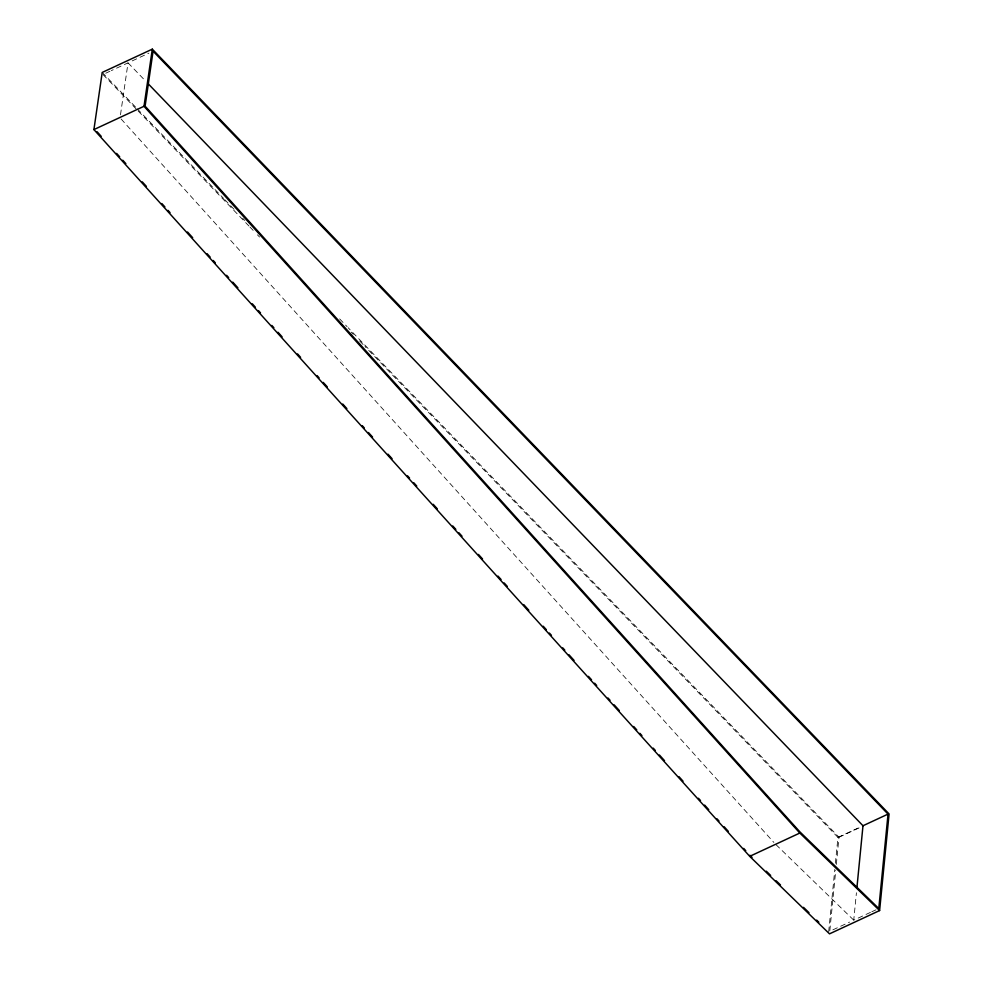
<?xml version="1.0" encoding="UTF-8"?>
<svg xmlns="http://www.w3.org/2000/svg" width="983" height="983" viewBox="0 0 983 983"><rect width="100%" height="100%" fill="white"/><g stroke="black" fill="none" stroke-linecap="round" stroke-linejoin="round"><path stroke-width="0.74" stroke-dasharray="4.92 3.69" d="M828.681 931.798L834.813 869.377M835.403 863.295L837.946 837.405L365.012 346.495M829.812 930.827L835.734 870.447M836.324 864.413L838.99 837.233L348.154 327.744M870.434 912.384L853.736 920.149L856.426 892.748M120.479 114.839L128.036 62.851L111.325 70.616M105.759 73.209L109.936 71.267M132.201 60.909L148.9 53.143M837.946 837.405L860.211 827.059M838.99 837.233L861.255 826.887M832.859 929.857L849.558 922.091M871.835 911.745L876 909.803M775.992 844.643L853.736 920.149M128.036 62.851L145.079 80.545M102.207 72.447L136.281 107.811M137.337 108.916L223.583 198.431M224.652 199.537L234.237 209.49M242.752 218.324L244.878 220.536M339.639 318.897L347.085 326.639M102.982 74.499L137.067 109.887M138.136 110.993L248.908 225.979M249.977 227.085L253.172 230.403M257.435 234.826L259.561 237.038M351.164 332.119L353.29 334.331M359.68 340.966L363.943 345.389M121.081 118.955L773.879 842.443"/><path stroke-width="1.47" d="M856.869 888.177L862.988 825.757L148.273 83.862M888.042 814.108L878.79 908.513L799.953 831.937L145.103 106.164L153.078 51.202L888.042 814.108L862.988 825.757M879.613 910.553L889.087 813.949L152.304 49.15L102.207 72.447L93.913 129.584L749.722 856.34L829.517 933.85L879.613 910.553L799.818 833.043L144.01 106.287L152.304 49.15M93.913 129.584L144.01 106.287M749.722 856.34L799.818 833.043M749.857 855.222L752.044 857.348M766.273 871.184L770.66 875.435M776.128 880.756L780.514 885.007M803.504 907.346L808.984 912.654M816.64 920.1L818.839 922.226M97.059 131.734L101.175 136.293M116.596 153.385L119.68 156.801M122.764 160.217L125.849 163.633M142.289 181.867L146.406 186.426M161.826 203.518L164.911 206.934M167.995 210.35L170.047 212.635M187.52 232L192.668 237.702M207.057 253.651L210.141 257.067M213.225 260.483L215.277 262.756M226.594 275.289L228.646 277.575M232.762 282.133L237.898 287.822M252.287 303.784L255.371 307.2M258.455 310.616L260.52 312.889M271.824 325.422L273.876 327.708M277.992 332.266L282.096 336.825M297.517 353.905L300.601 357.333M317.054 375.555L319.106 377.841M323.223 382.399L327.339 386.946M342.76 404.038L346.864 408.596M362.285 425.688L364.349 427.974M368.453 432.52L372.569 437.079M387.99 454.171L392.106 458.729M407.515 475.821L409.579 478.094M413.683 482.653L416.767 486.081M433.22 504.304L437.337 508.862M452.758 525.954L455.842 529.37M458.926 532.786L462.01 536.202M478.451 554.437L482.567 558.995M497.988 576.087L501.072 579.503M504.156 582.919L507.24 586.335M523.693 604.57L528.829 610.271M543.218 626.22L546.302 629.636M549.386 633.052L551.438 635.325M562.755 647.858L564.807 650.144M568.924 654.703L574.06 660.392M588.448 676.353L591.533 679.769M594.617 683.185L596.681 685.458M607.986 697.991L610.038 700.277M614.154 704.836L619.29 710.525M633.691 726.474L636.775 729.902M639.859 733.318L641.911 735.591M653.216 748.124L655.28 750.41M659.384 754.969L664.52 760.658M678.921 776.607L683.025 781.166M698.446 798.257L700.51 800.543M704.614 805.089L708.731 809.648M716.951 818.765L719.015 821.051M724.152 826.74L728.268 831.299M743.689 848.39L745.741 850.664"/></g></svg>
